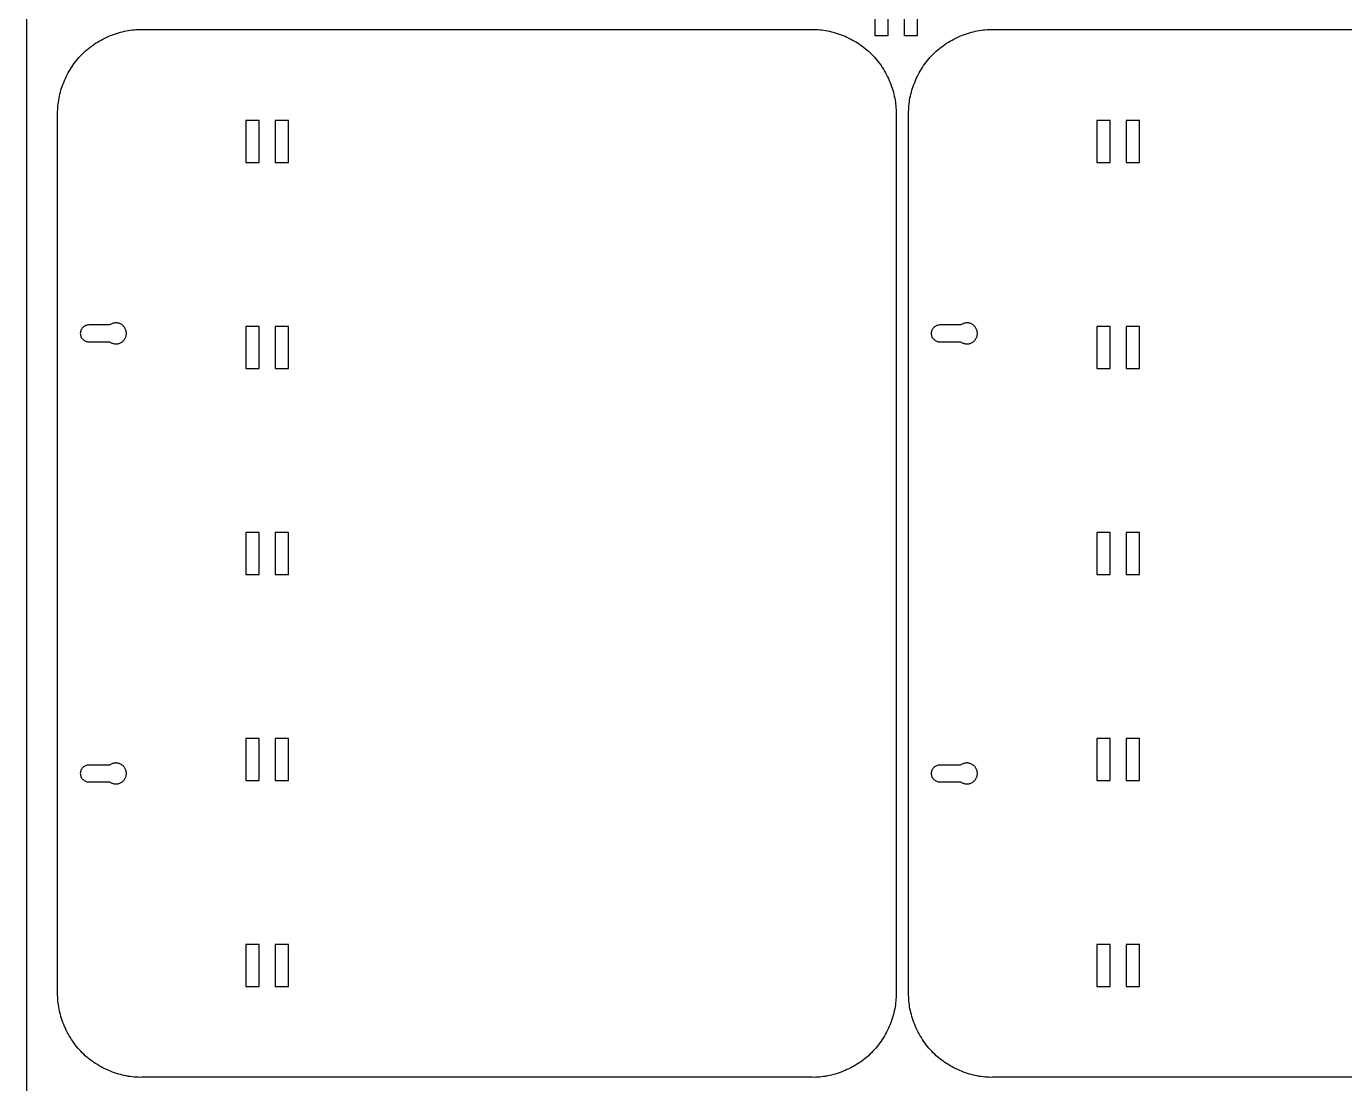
# Model space of a CAD drawing. Header units: millimetres. Extents: x 20698 to 22798, y 4792 to 5692.
# Drawn here: x 20698.2 to 21012.6, y 5303.3 to 5555.5 of the extents above; entities that cross this region are included whole.
import ezdxf

# ---------------------------------------------------------------- set-up
doc = ezdxf.new("R2010")
doc.units = ezdxf.units.MM
doc.layers.add('KEYHOLDER_ASPIRE', color=18, linetype='Continuous', true_color=0x4c0000)
doc.layers.add('Predeterminada', color=18, linetype='Continuous', true_color=0x000000)

msp = doc.modelspace()

# ---------------------------------------------------------------- linework, layer by layer
at = {"layer": 'KEYHOLDER_ASPIRE'}
for points in [[(20903.63, 5563.26), (20903.63, 5553.26), (20900.63, 5553.26), (20900.63, 5578.26)], [(20910.63, 5563.26), (20910.63, 5553.26), (20907.63, 5553.26), (20907.63, 5563.26)], [(21088.63, 5304.77), (20928.63, 5304.77), (20928.19, 5304.76), (20927.75, 5304.77), (20927.3, 5304.79), (20926.84, 5304.82), (20926.39, 5304.87), (20925.93, 5304.93), (20925.46, 5305), (20925, 5305.09), (20924.53, 5305.18), (20924.06, 5305.29), (20923.59, 5305.41), (20923.13, 5305.55), (20922.66, 5305.69), (20922.19, 5305.85), (20921.72, 5306.02), (20921.26, 5306.2), (20920.8, 5306.39), (20920.34, 5306.6), (20919.88, 5306.81), (20919.43, 5307.04), (20918.99, 5307.28), (20918.54, 5307.53), (20918.11, 5307.79), (20917.67, 5308.06), (20917.25, 5308.34), (20916.83, 5308.64), (20916.42, 5308.94), (20916.02, 5309.26), (20915.62, 5309.58), (20915.23, 5309.92), (20914.86, 5310.27), (20914.49, 5310.62), (20914.13, 5310.99), (20913.79, 5311.37), (20913.45, 5311.75), (20913.12, 5312.15), (20912.81, 5312.55), (20912.5, 5312.96), (20912.21, 5313.38), (20911.93, 5313.81), (20911.66, 5314.24), (20911.39, 5314.68), (20911.14, 5315.12), (20910.91, 5315.57), (20910.68, 5316.02), (20910.46, 5316.47), (20910.26, 5316.93), (20910.07, 5317.39), (20909.88, 5317.86), (20909.72, 5318.32), (20909.56, 5318.79), (20909.41, 5319.26), (20909.28, 5319.73), (20909.16, 5320.2), (20909.05, 5320.66), (20908.95, 5321.13), (20908.87, 5321.6), (20908.8, 5322.06), (20908.74, 5322.52), (20908.69, 5322.98), (20908.66, 5323.43), (20908.64, 5323.88), (20908.63, 5324.32), (20908.63, 5324.77), (20908.63, 5534.76), (20908.63, 5535.2), (20908.64, 5535.64), (20908.66, 5536.09), (20908.69, 5536.54), (20908.74, 5537), (20908.8, 5537.46), (20908.87, 5537.93), (20908.95, 5538.39), (20909.05, 5538.86), (20909.16, 5539.33), (20909.28, 5539.79), (20909.41, 5540.26), (20909.56, 5540.73), (20909.72, 5541.2), (20909.88, 5541.66), (20910.07, 5542.13), (20910.26, 5542.59), (20910.46, 5543.05), (20910.68, 5543.5), (20910.91, 5543.96), (20911.14, 5544.4), (20911.39, 5544.85), (20911.66, 5545.28), (20911.93, 5545.71), (20912.21, 5546.14), (20912.5, 5546.56), (20912.81, 5546.97), (20913.12, 5547.37), (20913.45, 5547.77), (20913.79, 5548.15), (20914.13, 5548.53), (20914.49, 5548.9), (20914.86, 5549.26), (20915.23, 5549.6), (20915.62, 5549.94), (20916.02, 5550.26), (20916.42, 5550.58), (20916.83, 5550.88), (20917.25, 5551.18), (20917.67, 5551.46), (20918.11, 5551.73), (20918.54, 5551.99), (20918.99, 5552.24), (20919.43, 5552.48), (20919.88, 5552.71), (20920.34, 5552.93), (20920.8, 5553.13), (20921.26, 5553.32), (20921.72, 5553.5), (20922.19, 5553.67), (20922.66, 5553.83), (20923.13, 5553.98), (20923.59, 5554.11), (20924.06, 5554.23), (20924.53, 5554.34), (20925, 5554.44), (20925.46, 5554.52), (20925.93, 5554.59), (20926.39, 5554.65), (20926.84, 5554.7), (20927.3, 5554.73), (20927.75, 5554.75), (20928.19, 5554.76), (20928.63, 5554.76), (21088.63, 5554.76)]]:
    msp.add_lwpolyline(points, dxfattribs=at)
for points in [[(20905.62, 5534.76), (20905.62, 5324.77), (20905.63, 5324.32), (20905.62, 5323.88), (20905.6, 5323.43), (20905.57, 5322.98), (20905.52, 5322.52), (20905.46, 5322.06), (20905.39, 5321.6), (20905.3, 5321.13), (20905.21, 5320.66), (20905.1, 5320.2), (20904.98, 5319.73), (20904.84, 5319.26), (20904.7, 5318.79), (20904.54, 5318.32), (20904.37, 5317.86), (20904.19, 5317.39), (20904, 5316.93), (20903.79, 5316.47), (20903.58, 5316.02), (20903.35, 5315.57), (20903.11, 5315.12), (20902.86, 5314.68), (20902.6, 5314.24), (20902.33, 5313.81), (20902.05, 5313.38), (20901.75, 5312.96), (20901.45, 5312.55), (20901.13, 5312.15), (20900.81, 5311.75), (20900.47, 5311.37), (20900.12, 5310.99), (20899.77, 5310.62), (20899.4, 5310.27), (20899.02, 5309.92), (20898.64, 5309.58), (20898.24, 5309.26), (20897.84, 5308.94), (20897.43, 5308.64), (20897.01, 5308.34), (20896.58, 5308.06), (20896.15, 5307.79), (20895.71, 5307.53), (20895.27, 5307.28), (20894.82, 5307.04), (20894.37, 5306.81), (20893.92, 5306.6), (20893.46, 5306.39), (20893, 5306.2), (20892.53, 5306.02), (20892.07, 5305.85), (20891.6, 5305.69), (20891.13, 5305.55), (20890.66, 5305.41), (20890.19, 5305.29), (20889.73, 5305.18), (20889.26, 5305.09), (20888.79, 5305), (20888.33, 5304.93), (20887.87, 5304.87), (20887.41, 5304.82), (20886.96, 5304.79), (20886.51, 5304.77), (20886.07, 5304.76), (20885.63, 5304.77), (20725.63, 5304.77), (20725.19, 5304.76), (20724.75, 5304.77), (20724.3, 5304.79), (20723.84, 5304.82), (20723.39, 5304.87), (20722.93, 5304.93), (20722.46, 5305), (20722, 5305.09), (20721.53, 5305.18), (20721.06, 5305.29), (20720.59, 5305.41), (20720.13, 5305.55), (20719.66, 5305.69), (20719.19, 5305.85), (20718.72, 5306.02), (20718.26, 5306.2), (20717.8, 5306.39), (20717.34, 5306.6), (20716.88, 5306.81), (20716.43, 5307.04), (20715.99, 5307.28), (20715.54, 5307.53), (20715.11, 5307.79), (20714.67, 5308.06), (20714.25, 5308.34), (20713.83, 5308.64), (20713.42, 5308.94), (20713.02, 5309.26), (20712.62, 5309.58), (20712.23, 5309.92), (20711.86, 5310.27), (20711.49, 5310.62), (20711.13, 5310.99), (20710.79, 5311.37), (20710.45, 5311.75), (20710.12, 5312.15), (20709.81, 5312.55), (20709.5, 5312.96), (20709.21, 5313.38), (20708.93, 5313.81), (20708.66, 5314.24), (20708.39, 5314.68), (20708.14, 5315.12), (20707.91, 5315.57), (20707.68, 5316.02), (20707.46, 5316.47), (20707.26, 5316.93), (20707.07, 5317.39), (20706.88, 5317.86), (20706.72, 5318.32), (20706.56, 5318.79), (20706.41, 5319.26), (20706.28, 5319.73), (20706.16, 5320.2), (20706.05, 5320.66), (20705.95, 5321.13), (20705.87, 5321.6), (20705.8, 5322.06), (20705.74, 5322.52), (20705.69, 5322.98), (20705.66, 5323.43), (20705.64, 5323.88), (20705.63, 5324.32), (20705.63, 5324.77), (20705.63, 5534.76), (20705.63, 5535.2), (20705.64, 5535.64), (20705.66, 5536.09), (20705.69, 5536.54), (20705.74, 5537), (20705.8, 5537.46), (20705.87, 5537.93), (20705.95, 5538.39), (20706.05, 5538.86), (20706.16, 5539.33), (20706.28, 5539.79), (20706.41, 5540.26), (20706.56, 5540.73), (20706.72, 5541.2), (20706.88, 5541.66), (20707.07, 5542.13), (20707.26, 5542.59), (20707.46, 5543.05), (20707.68, 5543.5), (20707.91, 5543.96), (20708.14, 5544.4), (20708.39, 5544.85), (20708.66, 5545.28), (20708.93, 5545.71), (20709.21, 5546.14), (20709.5, 5546.56), (20709.81, 5546.97), (20710.12, 5547.37), (20710.45, 5547.77), (20710.79, 5548.15), (20711.13, 5548.53), (20711.49, 5548.9), (20711.86, 5549.26), (20712.23, 5549.6), (20712.62, 5549.94), (20713.02, 5550.26), (20713.42, 5550.58), (20713.83, 5550.88), (20714.25, 5551.18), (20714.67, 5551.46), (20715.11, 5551.73), (20715.54, 5551.99), (20715.99, 5552.24), (20716.43, 5552.48), (20716.88, 5552.71), (20717.34, 5552.93), (20717.8, 5553.13), (20718.26, 5553.32), (20718.72, 5553.5), (20719.19, 5553.67), (20719.66, 5553.83), (20720.13, 5553.98), (20720.59, 5554.11), (20721.06, 5554.23), (20721.53, 5554.34), (20722, 5554.44), (20722.46, 5554.52), (20722.93, 5554.59), (20723.39, 5554.65), (20723.84, 5554.7), (20724.3, 5554.73), (20724.75, 5554.75), (20725.19, 5554.76), (20725.63, 5554.76), (20885.63, 5554.76), (20886.07, 5554.76), (20886.51, 5554.75), (20886.96, 5554.73), (20887.41, 5554.7), (20887.87, 5554.65), (20888.33, 5554.59), (20888.79, 5554.52), (20889.26, 5554.44), (20889.73, 5554.34), (20890.19, 5554.23), (20890.66, 5554.11), (20891.13, 5553.98), (20891.6, 5553.83), (20892.07, 5553.67), (20892.53, 5553.5), (20893, 5553.32), (20893.46, 5553.13), (20893.92, 5552.93), (20894.37, 5552.71), (20894.82, 5552.48), (20895.27, 5552.24), (20895.71, 5551.99), (20896.15, 5551.73), (20896.58, 5551.46), (20897.01, 5551.18), (20897.43, 5550.88), (20897.84, 5550.58), (20898.24, 5550.26), (20898.64, 5549.94), (20899.02, 5549.6), (20899.4, 5549.26), (20899.77, 5548.9), (20900.12, 5548.53), (20900.47, 5548.15), (20900.81, 5547.77), (20901.13, 5547.37), (20901.45, 5546.97), (20901.75, 5546.56), (20902.05, 5546.14), (20902.33, 5545.71), (20902.6, 5545.28), (20902.86, 5544.85), (20903.11, 5544.4), (20903.35, 5543.96), (20903.58, 5543.5), (20903.79, 5543.05), (20904, 5542.59), (20904.19, 5542.13), (20904.37, 5541.66), (20904.54, 5541.2), (20904.7, 5540.73), (20904.84, 5540.26), (20904.98, 5539.79), (20905.1, 5539.33), (20905.21, 5538.86), (20905.3, 5538.39), (20905.39, 5537.93), (20905.46, 5537.46), (20905.52, 5537), (20905.57, 5536.54), (20905.6, 5536.09), (20905.62, 5535.64), (20905.63, 5535.2)], [(20750.53, 5523.06), (20753.73, 5523.06), (20753.73, 5533.05), (20750.53, 5533.05)], [(20757.53, 5523.06), (20760.73, 5523.06), (20760.73, 5533.05), (20757.53, 5533.05)], [(20953.53, 5523.06), (20956.73, 5523.06), (20956.73, 5533.05), (20953.53, 5533.05)], [(20960.53, 5523.06), (20963.73, 5523.06), (20963.73, 5533.05), (20960.53, 5533.05)], [(20717.73, 5480.26), (20717.86, 5480.25), (20718, 5480.22), (20718.12, 5480.18), (20718.24, 5480.12), (20718.38, 5480.03), (20718.53, 5479.96), (20718.68, 5479.9), (20718.84, 5479.85), (20719, 5479.82), (20719.16, 5479.79), (20719.33, 5479.77), (20719.5, 5479.76), (20719.67, 5479.76), (20719.83, 5479.78), (20720, 5479.8), (20720.16, 5479.84), (20720.32, 5479.88), (20720.47, 5479.94), (20720.62, 5480.01), (20720.76, 5480.08), (20720.9, 5480.16), (20721.03, 5480.25), (20721.16, 5480.36), (20721.28, 5480.47), (20721.39, 5480.59), (20721.5, 5480.72), (20721.6, 5480.86), (20721.69, 5481), (20721.77, 5481.15), (20721.84, 5481.3), (20721.9, 5481.46), (20721.95, 5481.62), (20721.99, 5481.78), (20722.01, 5481.94), (20722.03, 5482.1), (20722.03, 5482.26), (20722.03, 5482.42), (20722.01, 5482.58), (20721.99, 5482.74), (20721.95, 5482.9), (20721.9, 5483.06), (20721.84, 5483.22), (20721.77, 5483.37), (20721.69, 5483.52), (20721.6, 5483.66), (20721.5, 5483.8), (20721.39, 5483.93), (20721.28, 5484.05), (20721.16, 5484.16), (20721.03, 5484.26), (20720.9, 5484.35), (20720.76, 5484.43), (20720.62, 5484.51), (20720.47, 5484.58), (20720.32, 5484.63), (20720.16, 5484.68), (20720, 5484.71), (20719.83, 5484.74), (20719.67, 5484.75), (20719.5, 5484.76), (20719.33, 5484.75), (20719.16, 5484.73), (20719, 5484.7), (20718.84, 5484.66), (20718.68, 5484.61), (20718.53, 5484.55), (20718.38, 5484.48), (20718.24, 5484.4), (20718.12, 5484.34), (20718, 5484.29), (20717.86, 5484.27), (20717.73, 5484.26), (20713.03, 5484.26), (20712.84, 5484.25), (20712.65, 5484.22), (20712.45, 5484.17), (20712.27, 5484.11), (20712.09, 5484.02), (20711.92, 5483.92), (20711.76, 5483.8), (20711.62, 5483.67), (20711.49, 5483.53), (20711.37, 5483.37), (20711.27, 5483.2), (20711.19, 5483.02), (20711.12, 5482.84), (20711.07, 5482.65), (20711.04, 5482.45), (20711.03, 5482.26), (20711.04, 5482.07), (20711.07, 5481.87), (20711.12, 5481.68), (20711.19, 5481.49), (20711.27, 5481.31), (20711.37, 5481.14), (20711.49, 5480.99), (20711.62, 5480.84), (20711.76, 5480.71), (20711.92, 5480.6), (20712.09, 5480.5), (20712.27, 5480.41), (20712.45, 5480.34), (20712.65, 5480.3), (20712.84, 5480.27), (20713.03, 5480.26)], [(20920.73, 5480.26), (20920.86, 5480.25), (20921, 5480.22), (20921.12, 5480.18), (20921.24, 5480.12), (20921.38, 5480.03), (20921.53, 5479.96), (20921.68, 5479.9), (20921.84, 5479.85), (20922, 5479.82), (20922.16, 5479.79), (20922.33, 5479.77), (20922.5, 5479.76), (20922.67, 5479.76), (20922.83, 5479.78), (20923, 5479.8), (20923.16, 5479.84), (20923.32, 5479.88), (20923.47, 5479.94), (20923.62, 5480.01), (20923.76, 5480.08), (20923.9, 5480.16), (20924.03, 5480.25), (20924.16, 5480.36), (20924.28, 5480.47), (20924.39, 5480.59), (20924.5, 5480.72), (20924.6, 5480.86), (20924.69, 5481), (20924.77, 5481.15), (20924.84, 5481.3), (20924.9, 5481.46), (20924.95, 5481.62), (20924.99, 5481.78), (20925.01, 5481.94), (20925.03, 5482.1), (20925.03, 5482.26), (20925.03, 5482.42), (20925.01, 5482.58), (20924.99, 5482.74), (20924.95, 5482.9), (20924.9, 5483.06), (20924.84, 5483.22), (20924.77, 5483.37), (20924.69, 5483.52), (20924.6, 5483.66), (20924.5, 5483.8), (20924.39, 5483.93), (20924.28, 5484.05), (20924.16, 5484.16), (20924.03, 5484.26), (20923.9, 5484.35), (20923.76, 5484.43), (20923.62, 5484.51), (20923.47, 5484.58), (20923.32, 5484.63), (20923.16, 5484.68), (20923, 5484.71), (20922.83, 5484.74), (20922.67, 5484.75), (20922.5, 5484.76), (20922.33, 5484.75), (20922.16, 5484.73), (20922, 5484.7), (20921.84, 5484.66), (20921.68, 5484.61), (20921.53, 5484.55), (20921.38, 5484.48), (20921.24, 5484.4), (20921.12, 5484.34), (20921, 5484.29), (20920.86, 5484.27), (20920.73, 5484.26), (20916.03, 5484.26), (20915.84, 5484.25), (20915.65, 5484.22), (20915.45, 5484.17), (20915.27, 5484.11), (20915.09, 5484.02), (20914.92, 5483.92), (20914.76, 5483.8), (20914.62, 5483.67), (20914.49, 5483.53), (20914.37, 5483.37), (20914.27, 5483.2), (20914.19, 5483.02), (20914.12, 5482.84), (20914.07, 5482.65), (20914.04, 5482.45), (20914.03, 5482.26), (20914.04, 5482.07), (20914.07, 5481.87), (20914.12, 5481.68), (20914.19, 5481.49), (20914.27, 5481.31), (20914.37, 5481.14), (20914.49, 5480.99), (20914.62, 5480.84), (20914.76, 5480.71), (20914.92, 5480.6), (20915.09, 5480.5), (20915.27, 5480.41), (20915.45, 5480.34), (20915.65, 5480.3), (20915.84, 5480.27), (20916.03, 5480.26)], [(20750.53, 5473.91), (20753.73, 5473.91), (20753.73, 5483.91), (20750.53, 5483.91)], [(20757.53, 5473.91), (20760.73, 5473.91), (20760.73, 5483.91), (20757.53, 5483.91)], [(20953.53, 5473.91), (20956.73, 5473.91), (20956.73, 5483.91), (20953.53, 5483.91)], [(20960.53, 5473.91), (20963.73, 5473.91), (20963.73, 5483.91), (20960.53, 5483.91)], [(20750.53, 5424.76), (20753.73, 5424.76), (20753.73, 5434.76), (20750.53, 5434.76)], [(20757.53, 5424.76), (20760.73, 5424.76), (20760.73, 5434.76), (20757.53, 5434.76)], [(20953.53, 5424.76), (20956.73, 5424.76), (20956.73, 5434.76), (20953.53, 5434.76)], [(20960.53, 5424.76), (20963.73, 5424.76), (20963.73, 5434.76), (20960.53, 5434.76)], [(20750.53, 5375.61), (20753.73, 5375.61), (20753.73, 5385.61), (20750.53, 5385.61)], [(20757.53, 5375.61), (20760.73, 5375.61), (20760.73, 5385.61), (20757.53, 5385.61)], [(20953.53, 5375.61), (20956.73, 5375.61), (20956.73, 5385.61), (20953.53, 5385.61)], [(20960.53, 5375.61), (20963.73, 5375.61), (20963.73, 5385.61), (20960.53, 5385.61)], [(20717.73, 5379.26), (20713.03, 5379.26), (20712.84, 5379.25), (20712.65, 5379.23), (20712.45, 5379.18), (20712.27, 5379.11), (20712.09, 5379.03), (20711.92, 5378.92), (20711.76, 5378.81), (20711.62, 5378.68), (20711.49, 5378.53), (20711.37, 5378.38), (20711.27, 5378.21), (20711.19, 5378.03), (20711.12, 5377.84), (20711.07, 5377.65), (20711.04, 5377.46), (20711.03, 5377.26), (20711.04, 5377.07), (20711.07, 5376.88), (20711.12, 5376.68), (20711.19, 5376.5), (20711.27, 5376.32), (20711.37, 5376.15), (20711.49, 5375.99), (20711.62, 5375.85), (20711.76, 5375.72), (20711.92, 5375.6), (20712.09, 5375.5), (20712.27, 5375.42), (20712.45, 5375.35), (20712.65, 5375.3), (20712.84, 5375.27), (20713.03, 5375.26), (20717.73, 5375.26), (20717.86, 5375.25), (20718, 5375.23), (20718.12, 5375.18), (20718.24, 5375.12), (20718.38, 5375.04), (20718.53, 5374.97), (20718.68, 5374.91), (20718.84, 5374.86), (20719, 5374.82), (20719.16, 5374.79), (20719.33, 5374.77), (20719.5, 5374.77), (20719.67, 5374.77), (20719.83, 5374.78), (20720, 5374.81), (20720.16, 5374.84), (20720.32, 5374.89), (20720.47, 5374.94), (20720.62, 5375.01), (20720.76, 5375.09), (20720.9, 5375.17), (20721.03, 5375.26), (20721.16, 5375.36), (20721.28, 5375.47), (20721.39, 5375.6), (20721.5, 5375.73), (20721.6, 5375.86), (20721.69, 5376), (20721.77, 5376.15), (20721.84, 5376.31), (20721.9, 5376.46), (20721.95, 5376.62), (20721.99, 5376.78), (20722.01, 5376.94), (20722.03, 5377.1), (20722.03, 5377.26), (20722.03, 5377.42), (20722.01, 5377.58), (20721.99, 5377.74), (20721.95, 5377.9), (20721.9, 5378.06), (20721.84, 5378.22), (20721.77, 5378.37), (20721.69, 5378.52), (20721.6, 5378.66), (20721.5, 5378.8), (20721.39, 5378.93), (20721.28, 5379.05), (20721.16, 5379.16), (20721.03, 5379.27), (20720.9, 5379.36), (20720.76, 5379.44), (20720.62, 5379.52), (20720.47, 5379.58), (20720.32, 5379.64), (20720.16, 5379.68), (20720, 5379.72), (20719.83, 5379.74), (20719.67, 5379.76), (20719.5, 5379.76), (20719.33, 5379.75), (20719.16, 5379.73), (20719, 5379.71), (20718.84, 5379.67), (20718.68, 5379.62), (20718.53, 5379.56), (20718.38, 5379.49), (20718.24, 5379.41), (20718.12, 5379.34), (20718, 5379.3), (20717.86, 5379.27)], [(20920.73, 5379.26), (20916.03, 5379.26), (20915.84, 5379.25), (20915.65, 5379.23), (20915.45, 5379.18), (20915.27, 5379.11), (20915.09, 5379.03), (20914.92, 5378.92), (20914.76, 5378.81), (20914.62, 5378.68), (20914.49, 5378.53), (20914.37, 5378.38), (20914.27, 5378.21), (20914.19, 5378.03), (20914.12, 5377.84), (20914.07, 5377.65), (20914.04, 5377.46), (20914.03, 5377.26), (20914.04, 5377.07), (20914.07, 5376.88), (20914.12, 5376.68), (20914.19, 5376.5), (20914.27, 5376.32), (20914.37, 5376.15), (20914.49, 5375.99), (20914.62, 5375.85), (20914.76, 5375.72), (20914.92, 5375.6), (20915.09, 5375.5), (20915.27, 5375.42), (20915.45, 5375.35), (20915.65, 5375.3), (20915.84, 5375.27), (20916.03, 5375.26), (20920.73, 5375.26), (20920.86, 5375.25), (20921, 5375.23), (20921.12, 5375.18), (20921.24, 5375.12), (20921.38, 5375.04), (20921.53, 5374.97), (20921.68, 5374.91), (20921.84, 5374.86), (20922, 5374.82), (20922.16, 5374.79), (20922.33, 5374.77), (20922.5, 5374.77), (20922.67, 5374.77), (20922.83, 5374.78), (20923, 5374.81), (20923.16, 5374.84), (20923.32, 5374.89), (20923.47, 5374.94), (20923.62, 5375.01), (20923.76, 5375.09), (20923.9, 5375.17), (20924.03, 5375.26), (20924.16, 5375.36), (20924.28, 5375.47), (20924.39, 5375.6), (20924.5, 5375.73), (20924.6, 5375.86), (20924.69, 5376), (20924.77, 5376.15), (20924.84, 5376.31), (20924.9, 5376.46), (20924.95, 5376.62), (20924.99, 5376.78), (20925.01, 5376.94), (20925.03, 5377.1), (20925.03, 5377.26), (20925.03, 5377.42), (20925.01, 5377.58), (20924.99, 5377.74), (20924.95, 5377.9), (20924.9, 5378.06), (20924.84, 5378.22), (20924.77, 5378.37), (20924.69, 5378.52), (20924.6, 5378.66), (20924.5, 5378.8), (20924.39, 5378.93), (20924.28, 5379.05), (20924.16, 5379.16), (20924.03, 5379.27), (20923.9, 5379.36), (20923.76, 5379.44), (20923.62, 5379.52), (20923.47, 5379.58), (20923.32, 5379.64), (20923.16, 5379.68), (20923, 5379.72), (20922.83, 5379.74), (20922.67, 5379.76), (20922.5, 5379.76), (20922.33, 5379.75), (20922.16, 5379.73), (20922, 5379.71), (20921.84, 5379.67), (20921.68, 5379.62), (20921.53, 5379.56), (20921.38, 5379.49), (20921.24, 5379.41), (20921.12, 5379.34), (20921, 5379.3), (20920.86, 5379.27)], [(20750.53, 5326.47), (20753.73, 5326.47), (20753.73, 5336.47), (20750.53, 5336.47)], [(20757.53, 5326.47), (20760.73, 5326.47), (20760.73, 5336.47), (20757.53, 5336.47)], [(20953.53, 5326.47), (20956.73, 5326.47), (20956.73, 5336.47), (20953.53, 5336.47)], [(20960.53, 5326.47), (20963.73, 5326.47), (20963.73, 5336.47), (20960.53, 5336.47)]]:
    msp.add_lwpolyline(points, close=True, dxfattribs=at)
at = {"layer": 'Predeterminada'}
msp.add_lwpolyline([(20698.16, 4792.4), (22798.16, 4792.4), (22798.16, 5692.4), (20698.16, 5692.4)], close=True, dxfattribs=at)

doc.saveas('drawing.dxf')
